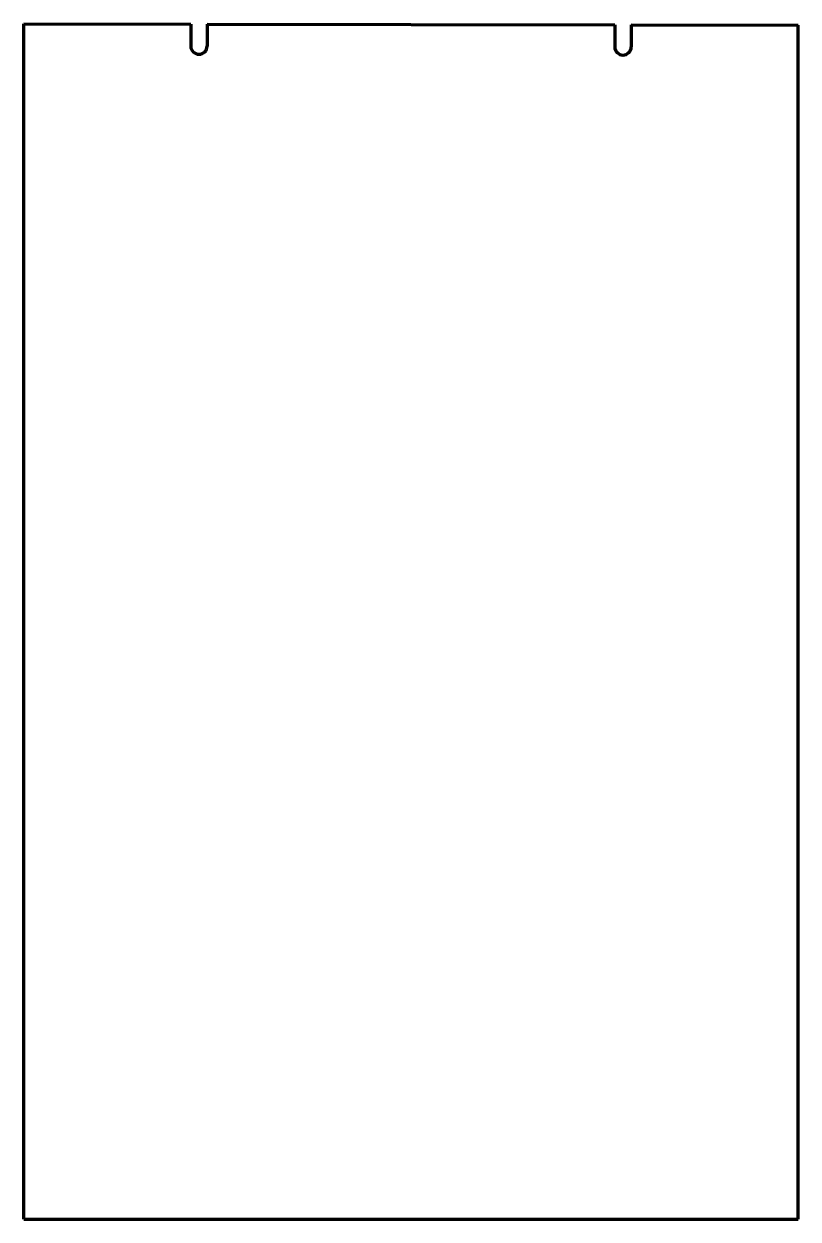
# Model space of a CAD drawing. Header units: inches. Extents: x 0 to 35.4, y 0 to 54.6.
import ezdxf

# ---------------------------------------------------------------- set-up
doc = ezdxf.new("R2010")
doc.units = ezdxf.units.IN
doc.header["$MEASUREMENT"] = 0
doc.layers.get('0').update_dxf_attribs({"linetype": 'CONTINUOUS'})

msp = doc.modelspace()

# ---------------------------------------------------------------- linework, layer by layer
at = {"color": 7, "lineweight": 90}
for p, q in [((0, 0), (0, 54.625)), ((0, 54.625), (7.625, 54.612)), ((7.625, 54.612), (7.623, 53.612)), ((8.375, 54.61), (8.373, 53.61)), ((8.375, 54.61), (27, 54.577)), ((27, 54.577), (26.998, 53.577)), ((27.75, 54.576), (27.748, 53.576)), ((27.75, 54.576), (35.375, 54.562)), ((35.375, 0), (35.375, 54.562)), ((0, 0), (35.375, 0))]:
    msp.add_line(p, q, dxfattribs=at)
for centre in [(7.998, 53.611), (27.373, 53.577)]:
    msp.add_arc(centre, 0.375, 179.8988, 359.8988, dxfattribs=at)

doc.saveas('drawing.dxf')
